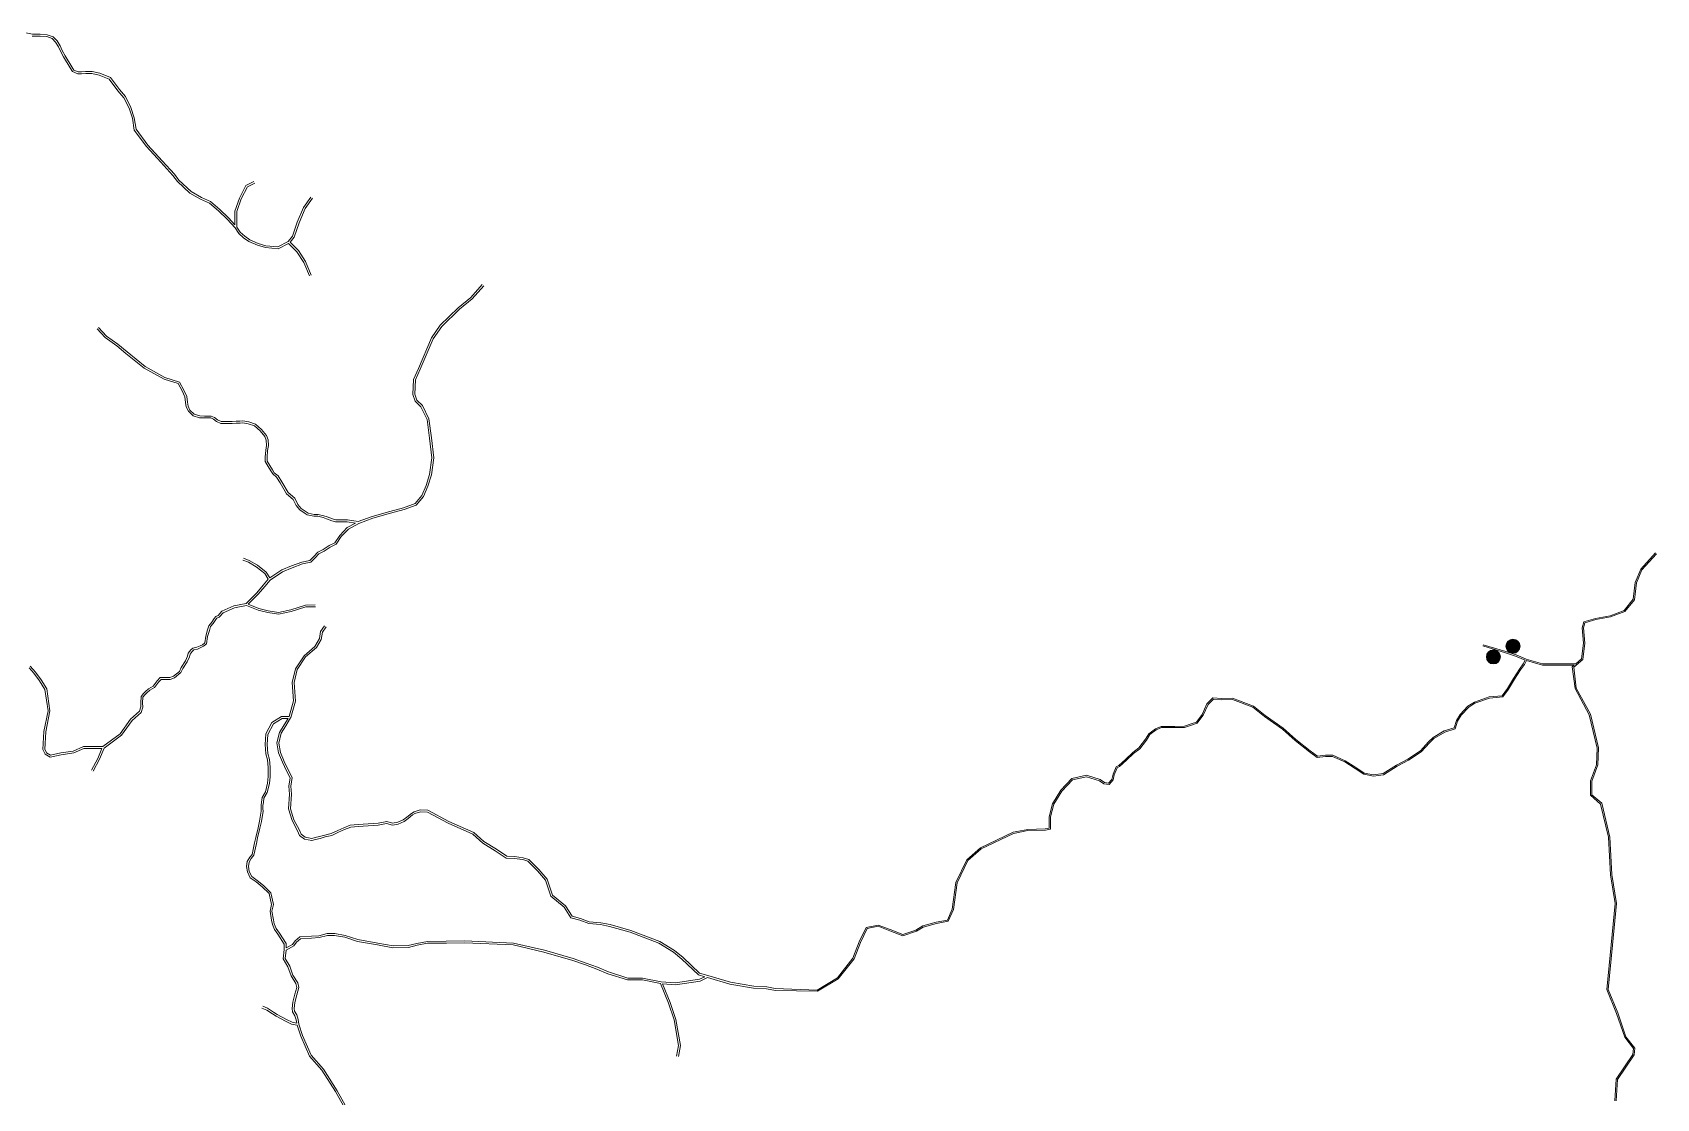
# Model space of a CAD drawing. Header units: millimetres. Extents: x 617885 to 663705, y 7172943 to 7234736.
# Drawn here: x 636424 to 641497, y 7231370 to 7234699 of the extents above; entities that cross this region are included whole.
import ezdxf
from ezdxf.enums import TextEntityAlignment as Align

# ---------------------------------------------------------------- set-up
doc = ezdxf.new("R2010")
doc.units = ezdxf.units.MM
doc.layers.add('Equipamentos Públicos', color=171, linetype='Continuous')
doc.layers.add('Escolas Municipais', color=21, linetype='Continuous')
doc.layers.add('VIAS', color=7, linetype='Continuous', lineweight=5)
doc.styles.get("Standard").update_dxf_attribs({"font": 'arial.ttf'})

msp = doc.modelspace()

# ---------------------------------------------------------------- hatches: boundary and pattern name
at = {"layer": 'Equipamentos Públicos'}
h = msp.add_hatch(color=240, dxfattribs=at)
edge = h.paths.add_edge_path()
edge.add_arc((640987.3, 7232749.6), 22, 0, 360)
h = msp.add_hatch(color=240, dxfattribs=at)
edge = h.paths.add_edge_path()
edge.add_arc((640987.3, 7232749.6), 22, 0, 360)
h = msp.add_hatch(color=21, dxfattribs=at)
edge = h.paths.add_edge_path()
edge.add_arc((641048.4, 7232782.8), 22, 0, 360)
at = {"layer": 'Escolas Municipais'}
h = msp.add_hatch(color=21, dxfattribs=at)
edge = h.paths.add_edge_path()
edge.add_arc((641048.4, 7232782.8), 22, 0, 360)

# ---------------------------------------------------------------- linework, layer by layer
at = {"layer": 'Equipamentos Públicos', "color": 7, "lineweight": 5, "true_color": 0xffffff}
for centre in [(640987.3, 7232749.6), (640987.3, 7232749.6), (641048.4, 7232782.8)]:
    msp.add_circle(centre, 22, dxfattribs=at)
at = {"layer": 'Escolas Municipais', "color": 7, "lineweight": 5, "true_color": 0xffffff}
msp.add_circle((641048.4, 7232782.8), 22, dxfattribs=at)
at = {"layer": 'VIAS', "color": 253}
for points in [[(636398, 7234699.4), (636424.4, 7234694.3), (636448.5, 7234694.3), (636470.1, 7234692.3), (636489.4, 7234685.9), (636501.2, 7234673), (636510.5, 7234657.5), (636517.5, 7234643.4), (636526.6, 7234626.3), (636547.7, 7234592.1), (636553.3, 7234581.9), (636566.9, 7234576.5), (636577.3, 7234576.5), (636590.4, 7234577.5), (636611, 7234577.5), (636634.7, 7234572.3), (636668, 7234558.8), (636695.7, 7234521), (636714.5, 7234499.1), (636731.9, 7234465.5), (636742.4, 7234433.1), (636748, 7234397.1), (636785.1, 7234347.6), (636829.6, 7234298.6), (636867.8, 7234256.5), (636881.4, 7234237.9), (636919.9, 7234203), (636951.9, 7234183.8), (636980.3, 7234171.4), (637009.5, 7234146.6), (637037, 7234120.5), (637056.4, 7234098.9), (637056.4, 7234141.3), (637071.1, 7234182.3), (637091.1, 7234221.5), (637115.7, 7234234.2)], [(636423.9, 7234688.3), (636448.2, 7234688.3), (636468.9, 7234686.4), (636486, 7234680.7), (636496.3, 7234669.4), (636505.2, 7234654.6), (636512.2, 7234640.6), (636521.4, 7234623.4), (636542.5, 7234589.1), (636549.1, 7234577.1), (636565.7, 7234570.5), (636577.5, 7234570.5), (636590.6, 7234571.5), (636610.3, 7234571.5), (636632.9, 7234566.6), (636664.2, 7234553.9), (636691, 7234517.2), (636709.5, 7234495.7), (636726.4, 7234463.2), (636736.5, 7234431.7), (636742.3, 7234394.7), (636780.5, 7234343.7), (636825.1, 7234294.6), (636863.1, 7234252.7), (636876.9, 7234233.8), (636916.3, 7234198.1), (636949.1, 7234178.4), (636977, 7234166.3), (637005.5, 7234142.1), (637032.7, 7234116.3), (637057, 7234089.2), (637068.7, 7234071.8), (637083.5, 7234058.4), (637100.5, 7234046.6), (637126.9, 7234034.9), (637151.9, 7234027.5), (637191.8, 7234023.6), (637224.3, 7234040.5), (637250.4, 7234014.5), (637272.1, 7233981.3), (637289.6, 7233939.1)], [(637294.3, 7234185.1), (637270.6, 7234152.6), (637251.4, 7234106.8), (637236.9, 7234063.3), (637223, 7234046.6), (637190.6, 7234029.7), (637153, 7234033.5), (637129, 7234040.5), (637103.4, 7234051.9), (637087.2, 7234063.1), (637073.2, 7234075.7), (637062.4, 7234091.9), (637062.4, 7234140.2), (637076.6, 7234179.9), (637095.5, 7234217), (637118.5, 7234228.9)], [(637299.1, 7234181.5), (637275.9, 7234149.6), (637257, 7234104.6), (637242.2, 7234060.3), (637229, 7234044.4), (637255.1, 7234018.3), (637277.4, 7233984.1), (637295.1, 7233941.4)], [(636630.6, 7233777.8), (636655.5, 7233751.4), (636691.1, 7233725.7), (636720.1, 7233702.1), (636776.7, 7233656.1), (636838.2, 7233621.9), (636883.9, 7233607.9), (636897.5, 7233582.6), (636906.3, 7233563.1), (636908.1, 7233544.6), (636910.6, 7233532.2), (636916.2, 7233520.1), (636929.1, 7233507.3), (636947, 7233502.4), (636962.1, 7233501.6), (636982.5, 7233501.6), (636992.8, 7233496.9), (637002.4, 7233489.9), (637013.6, 7233484.3), (637048.1, 7233484.3), (637060.2, 7233485.2), (637072.1, 7233485.2), (637081.8, 7233487), (637099.8, 7233483.4), (637121.3, 7233476.2), (637140, 7233459.3), (637155.8, 7233441.1), (637160.5, 7233427.8), (637161.6, 7233409.8), (637158.8, 7233393.9), (637157.2, 7233372.7), (637157.2, 7233361.2), (637166, 7233346.9), (637174, 7233334), (637179.7, 7233324.7), (637191.6, 7233315), (637203.2, 7233295.7), (637222.6, 7233263.1), (637243.4, 7233245.3), (637253.3, 7233225.5), (637263.8, 7233212.7), (637276.3, 7233204.4), (637285, 7233198.6), (637304.2, 7233194.6), (637316.5, 7233194.6), (637334.1, 7233190.2), (637344.6, 7233186.4), (637361, 7233180.4), (637372.1, 7233177.5), (637407.9, 7233177.5), (637441.6, 7233172.1), (637485.5, 7233188.4), (637540.7, 7233203.9), (637583.5, 7233215.2), (637619.6, 7233228.3), (637640.3, 7233253.5), (637653.5, 7233284.6), (637664.6, 7233319.2), (637672.1, 7233371.6), (637664.5, 7233432.7), (637657, 7233491), (637637.5, 7233530.8), (637619.4, 7233548), (637612.3, 7233569.1), (637614.3, 7233615.7), (637629.7, 7233650.3), (637670.2, 7233745.7), (637698, 7233785.6), (637754.4, 7233839.5), (637793.6, 7233871.6), (637829.3, 7233911.9)], [(637833.8, 7233908), (637797.8, 7233867.3), (637758.3, 7233835), (637702.6, 7233781.6), (637675.5, 7233742.8), (637635.2, 7233647.9), (637620.2, 7233614.3), (637618.4, 7233569.9), (637624.6, 7233551.3), (637642.5, 7233534.4), (637662.8, 7233492.7), (637670.5, 7233433.5), (637678.1, 7233371.5), (637670.4, 7233317.8), (637659.1, 7233282.5), (637645.5, 7233250.4), (637623.2, 7233223.3), (637585.3, 7233209.5), (637542.3, 7233198.1), (637487.3, 7233182.7), (637443.2, 7233166.3), (637411.4, 7233148.3), (637388.7, 7233125), (637373.1, 7233101.4), (637353.9, 7233091.7), (637335.4, 7233079.6), (637318.8, 7233071.5), (637307.5, 7233059.3), (637293.7, 7233045), (637267.3, 7233040), (637235.9, 7233028), (637205.5, 7233015.5), (637166.3, 7232989.4), (637149.9, 7232969.5), (637129.5, 7232945), (637098.4, 7232914.6), (637131.5, 7232900.9), (637160.7, 7232893.6), (637192.6, 7232888.6), (637231, 7232896.6), (637277.1, 7232911.4), (637307.8, 7232912.2)], [(637083.7, 7233057.3), (637101.4, 7233050.2), (637126.9, 7233035.4), (637154.7, 7233013.9), (637165.3, 7232995.9), (637202.7, 7233020.9), (637233.7, 7233033.6), (637265.7, 7233045.8), (637290.7, 7233050.5), (637303.2, 7233063.4), (637315.2, 7233076.4), (637332.5, 7233084.8), (637350.9, 7233096.9), (637369, 7233106), (637384, 7233128.8), (637407.7, 7233153.1), (637433, 7233167.4), (637407.5, 7233171.5), (637371.3, 7233171.5), (637359.2, 7233174.7), (637342.6, 7233180.8), (637332.4, 7233184.4), (637315.8, 7233188.6), (637303.6, 7233188.6), (637282.6, 7233193), (637273, 7233199.4), (637259.8, 7233208.2), (637248.3, 7233222.2), (637238.6, 7233241.5), (637218, 7233259.1), (637198, 7233292.6), (637187, 7233311), (637175.1, 7233320.7), (637168.9, 7233330.8), (637160.9, 7233343.7), (637151.2, 7233359.5), (637151.2, 7233372.9), (637152.9, 7233394.7), (637155.5, 7233410.1), (637154.5, 7233426.6), (637150.5, 7233438), (637135.7, 7233455.1), (637118.2, 7233471), (637098.3, 7233477.6), (637081.8, 7233480.9), (637072.6, 7233479.2), (637060.4, 7233479.2), (637048.3, 7233478.3), (637012.2, 7233478.3), (636999.2, 7233484.8), (636989.8, 7233491.7), (636981.2, 7233495.6), (636961.9, 7233495.6), (636946, 7233496.5), (636926, 7233501.9), (636911.3, 7233516.6), (636904.8, 7233530.4), (636902.2, 7233543.8), (636900.5, 7233561.5), (636892.1, 7233579.9), (636879.8, 7233602.8), (636835.9, 7233616.4), (636773.3, 7233651.1), (636716.3, 7233697.4), (636687.4, 7233720.9), (636651.5, 7233746.9), (636626.2, 7233773.7)], [(641493.8, 7233074.4), (641447.5, 7233023.8), (641430.5, 7232981.3), (641424.2, 7232929.3), (641395.6, 7232894.5), (641352.2, 7232878), (641306.2, 7232869.7), (641269.4, 7232858.8), (641264.8, 7232840.6), (641269, 7232792.3), (641262.9, 7232743), (641244.7, 7232727.9), (641141.1, 7232727.9), (641089.8, 7232742.3), (641058, 7232755.6), (641026.1, 7232766.2), (640955.8, 7232787.4)], [(641496.8, 7233071.7), (641450.9, 7233021.6), (641434.4, 7232980.3), (641428, 7232927.6), (641398, 7232891.2), (641353.3, 7232874.1), (641307.1, 7232865.8), (641272.7, 7232855.6), (641268.9, 7232840.3), (641273, 7232792.2), (641266.6, 7232741), (641238, 7232717.1), (641246.2, 7232651.6), (641290.1, 7232570.1), (641315.4, 7232465), (641313.3, 7232412.1), (641294.4, 7232361.9), (641294.4, 7232319.2), (641325.6, 7232292.2), (641350.9, 7232186.8), (641357.2, 7232069.5), (641371.9, 7231979.4), (641359.3, 7231849.5), (641345.9, 7231710.9), (641376, 7231637.5), (641401.2, 7231563.4), (641429.3, 7231527.9), (641426.8, 7231506.5), (641374.7, 7231429.4), (641370.6, 7231363.6)], [(637081.5, 7233051.7), (637098.7, 7233044.8), (637123.5, 7233030.4), (637150.1, 7233009.9), (637160.7, 7232992), (637145.2, 7232973.4), (637125.1, 7232949.1), (637091.6, 7232916.3), (637053, 7232908.7), (637016, 7232892), (637004.2, 7232879), (636996.6, 7232875.8), (636991.6, 7232869.5), (636984.2, 7232857.7), (636975.2, 7232846.8), (636971.3, 7232833.8), (636965.6, 7232814.3), (636962.7, 7232793.4), (636955.7, 7232787.6), (636948.1, 7232784.1), (636937.7, 7232779.8), (636925.5, 7232776.6), (636918.5, 7232771), (636911, 7232760.8), (636909.1, 7232751.8), (636902.4, 7232737.4), (636888.6, 7232716.3), (636883.1, 7232704.1), (636865, 7232689.3), (636853.3, 7232684.8), (636823.7, 7232684.8), (636813.5, 7232674.6), (636801.1, 7232658.1), (636787, 7232650.2), (636777.7, 7232641.9), (636771.3, 7232635.4), (636763.4, 7232625.6), (636762.4, 7232605.6), (636763.3, 7232593.5), (636758.4, 7232579.6), (636731, 7232554.8), (636698.3, 7232509.4), (636644.4, 7232469.8), (636584, 7232469.8), (636551.9, 7232455.2), (636513.2, 7232449.5), (636480.9, 7232442.5), (636468.3, 7232450.1), (636463.2, 7232461.6), (636466, 7232515.6), (636479.1, 7232580.9), (636468.8, 7232650.1), (636451.1, 7232677.6), (636433.7, 7232702.2), (636417.1, 7232720.7)], [(637308, 7232906.2), (637278.1, 7232905.4), (637232.6, 7232890.8), (637192.7, 7232882.5), (637159.5, 7232887.8), (637129.7, 7232895.2), (637092.8, 7232910.4), (637054.9, 7232903), (637019.6, 7232887.1), (637007.7, 7232874), (637000.3, 7232870.9), (636996.6, 7232866), (636989.1, 7232854.2), (636980.6, 7232843.9), (636977.1, 7232832.1), (636971.5, 7232813), (636968.3, 7232790.3), (636959, 7232782.5), (636950.5, 7232778.6), (636939.6, 7232774.1), (636928.2, 7232771.1), (636922.8, 7232766.8), (636916.6, 7232758.3), (636914.8, 7232749.9), (636907.7, 7232734.4), (636893.9, 7232713.5), (636888, 7232700.3), (636868.1, 7232684.1), (636854.4, 7232678.8), (636826.2, 7232678.8), (636818, 7232670.6), (636805.1, 7232653.5), (636790.5, 7232645.3), (636781.8, 7232637.5), (636775.7, 7232631.4), (636769.3, 7232623.3), (636768.4, 7232605.7), (636769.4, 7232592.7), (636763.5, 7232576.2), (636735.5, 7232550.8), (636702.6, 7232505.1), (636647.9, 7232464.9), (636634, 7232429.6), (636613.9, 7232393)], [(637336.5, 7232846.8), (637324.2, 7232828.4), (637320.6, 7232806.4), (637306.3, 7232782.3), (637273.1, 7232753.3), (637245.8, 7232712.1), (637235.5, 7232669.5), (637239.9, 7232612), (637225.7, 7232563.5), (637202.6, 7232563.5), (637172.4, 7232544.5), (637153.6, 7232509.1), (637151.4, 7232476.3), (637153.6, 7232446.4), (637158.8, 7232428.1), (637160.4, 7232404.4), (637160.8, 7232376.4), (637158.8, 7232355), (637151.7, 7232328.5), (637141.7, 7232310.6), (637139.7, 7232295.5), (637138.3, 7232286), (637138.3, 7232274.5), (637139, 7232268.1), (637133.8, 7232236.3), (637129.2, 7232215.9), (637121.6, 7232185.8), (637118.3, 7232168.3), (637110.1, 7232132.5), (637102.9, 7232123.8), (637095, 7232110.6), (637093.2, 7232094.6), (637095.9, 7232078), (637104.7, 7232059.4), (637122.7, 7232046.6), (637141.6, 7232030.9), (637163.6, 7232010.1), (637170.7, 7231975.8), (637166.3, 7231955), (637170.8, 7231927.6), (637173.9, 7231913.9), (637180.1, 7231898.4), (637190.7, 7231883.3), (637211, 7231852.8), (637211, 7231835.9), (637207.9, 7231806.6), (637222.2, 7231781.1), (637232.2, 7231753.1), (637247, 7231729.4), (637250, 7231717.1), (637244.1, 7231695.8), (637237.8, 7231671), (637236, 7231651.1), (637237, 7231641.4), (637244.2, 7231628.8), (637248.4, 7231616.2), (637249.7, 7231605.7), (637235.6, 7231608.3), (637217.6, 7231616.9), (637188.7, 7231632.7), (637177.4, 7231639.6), (637158.7, 7231652), (637143.5, 7231658.3)], [(637341.5, 7232843.5), (637329.9, 7232826.2), (637326.4, 7232804.3), (637311, 7232778.4), (637277.6, 7232749.3), (637251.4, 7232709.7), (637241.5, 7232669.1), (637246, 7232611.4), (637230.9, 7232559.7), (637230.5, 7232559), (637215.4, 7232534), (637201.4, 7232511.1), (637193.9, 7232480.4), (637199.1, 7232451.2), (637210.3, 7232423.1), (637223.3, 7232396.3), (637235.1, 7232372.7), (637231, 7232346), (637233.4, 7232320.9), (637230.1, 7232275.2), (637240.7, 7232240.8), (637257.9, 7232208.6), (637263.3, 7232195.6), (637276.5, 7232186.4), (637296.8, 7232182.3), (637306.9, 7232185), (637321.3, 7232188.6), (637337.1, 7232192.9), (637357.1, 7232197.9), (637377.7, 7232207.1), (637396.4, 7232215.8), (637417.1, 7232223.9), (637441.3, 7232226.1), (637503.7, 7232230.4), (637530.9, 7232235.5), (637548.9, 7232230.5), (637565.1, 7232233.2), (637582.5, 7232240.8), (637593.7, 7232249.2), (637608.1, 7232260.8), (637616.6, 7232266.1), (637635.4, 7232271.4), (637659.6, 7232270.6), (637725.3, 7232235.2), (637802.6, 7232200.7), (637834.4, 7232172.5), (637873.2, 7232149.1), (637906, 7232126.9), (637929.7, 7232126), (637957.3, 7232122.4), (637974.6, 7232116.6), (637990.5, 7232100.7), (638005.9, 7232085.3), (638032, 7232055.5), (638049, 7232005.7), (638089.7, 7231971.8), (638109.8, 7231939.4), (638136.2, 7231932.8), (638163.3, 7231922.6), (638199.5, 7231919.2), (638228.3, 7231913.5), (638293.5, 7231895.2), (638383.9, 7231860.9), (638429.9, 7231832.2), (638456.3, 7231810.3), (638507.2, 7231761.8), (638533.8, 7231754.1), (638533.8, 7231754.1), (638604.3, 7231733.6), (638676.9, 7231721.1), (638717.7, 7231718.9)], [(637341.5, 7232843.5), (637329.9, 7232826.2), (637326.4, 7232804.3), (637311, 7232778.4), (637277.6, 7232749.3), (637251.4, 7232709.7), (637241.5, 7232669.1), (637246, 7232611.4), (637230.9, 7232559.7), (637230.5, 7232559), (637215.4, 7232534), (637201.4, 7232511.1), (637193.9, 7232480.4), (637199.1, 7232451.2), (637210.3, 7232423.1), (637223.3, 7232396.3), (637235.1, 7232372.7), (637231, 7232346), (637233.4, 7232320.9), (637230.1, 7232275.2), (637240.7, 7232240.8), (637257.9, 7232208.6), (637263.3, 7232195.6), (637276.5, 7232186.4), (637296.8, 7232182.3), (637306.9, 7232185), (637321.3, 7232188.6), (637337.1, 7232192.9), (637357.1, 7232197.9), (637377.7, 7232207.1), (637396.4, 7232215.8), (637417.1, 7232223.9), (637441.3, 7232226.1), (637503.7, 7232230.4), (637530.9, 7232235.5), (637548.9, 7232230.5), (637565.1, 7232233.2), (637582.5, 7232240.8), (637593.7, 7232249.2), (637608.1, 7232260.8), (637616.6, 7232266.1), (637635.4, 7232271.4), (637659.6, 7232270.6), (637725.3, 7232235.2), (637802.6, 7232200.7), (637834.4, 7232172.5), (637873.2, 7232149.1), (637906, 7232126.9), (637929.7, 7232126), (637957.3, 7232122.4), (637974.6, 7232116.6), (637990.5, 7232100.7), (638005.9, 7232085.3), (638032, 7232055.5), (638049, 7232005.7), (638089.7, 7231971.8), (638109.8, 7231939.4), (638136.2, 7231932.8), (638163.3, 7231922.6), (638199.5, 7231919.2), (638228.3, 7231913.5), (638293.5, 7231895.2), (638383.9, 7231860.9), (638429.9, 7231832.2), (638456.3, 7231810.3), (638507.2, 7231761.8), (638533.8, 7231754.1), (638533.8, 7231754.1), (638604.3, 7231733.6), (638676.9, 7231721.1), (638717.7, 7231718.9), (638744.2, 7231713.5), (638875.1, 7231709.2), (638938.6, 7231747.3), (638986.9, 7231808.2), (639006.8, 7231859.5), (639028.7, 7231904.8), (639066, 7231912.2), (639103.7, 7231897.7), (639143.1, 7231882.3), (639183.7, 7231896.2), (639205.2, 7231909.1), (639247, 7231920.7), (639281.8, 7231927.6), (639297, 7231962.1), (639308.4, 7232045.1), (639343, 7232115.7), (639385, 7232153.4), (639487, 7232202.2), (639533.2, 7232210.8), (639587.5, 7232212.3), (639600, 7232214.8), (639600, 7232250.5), (639610.2, 7232291.1), (639636.2, 7232333), (639671.1, 7232369.3), (639716.5, 7232379.6), (639758.8, 7232366.5), (639772.3, 7232357.2), (639785.2, 7232355.6), (639795.8, 7232367), (639799.4, 7232382.9), (639809.6, 7232406.1), (639817.2, 7232410.8), (639838.6, 7232429.5), (639861.1, 7232451.1), (639879.8, 7232465.4), (639900.3, 7232492.1), (639911.2, 7232509.4), (639931.5, 7232525), (639950.1, 7232532.5), (639992.7, 7232532.5), (640022, 7232533.4), (640043.3, 7232540.5), (640059.8, 7232545.7), (640077.3, 7232569.2), (640092.6, 7232602.6), (640111.5, 7232621.5), (640139.3, 7232619.6), (640172.8, 7232620.5), (640238.2, 7232596), (640274.4, 7232566.2), (640331, 7232526.7), (640370.6, 7232491.6), (640415.5, 7232455.7), (640438.2, 7232439.1), (640462.7, 7232442.6), (640485.7, 7232442.6), (640524.6, 7232425.2), (640558.1, 7232404.4), (640583.9, 7232386.6), (640613, 7232381.4), (640642.9, 7232384.9), (640684.9, 7232411.7), (640720, 7232430.6), (640759.4, 7232456.5), (640784.5, 7232484.3), (640799.2, 7232498), (640833.9, 7232518.1), (640864.7, 7232527.8), (640871.7, 7232550.5), (640883.7, 7232569.8), (640907.5, 7232595.5), (640927.8, 7232608.4), (640974.3, 7232624.8), (641014.3, 7232628.3), (641030.9, 7232651), (641049.8, 7232681.7), (641068.9, 7232711.5), (641080.5, 7232727.7), (641086.4, 7232739.4), (641056.6, 7232751.8), (641024.9, 7232762.4), (640954.6, 7232783.6)], [(636608.6, 7232395.9), (636628.6, 7232432.1), (636641, 7232463.8), (636585.3, 7232463.8), (636553.6, 7232449.4), (636514.2, 7232443.6), (636479.9, 7232436.1), (636463.6, 7232445.9), (636457.1, 7232460.4), (636460.1, 7232516.3), (636473, 7232581.1), (636463.1, 7232647.9), (636446.2, 7232674.2), (636429, 7232698.5), (636413.6, 7232715.6)], [(641366.6, 7231363.3), (641370.8, 7231430.8), (641422.9, 7231507.9), (641425.1, 7231526.7), (641397.7, 7231561.5), (641372.2, 7231636.1), (641341.8, 7231710.3), (641355.3, 7231849.8), (641367.9, 7231979.3), (641353.2, 7232069.1), (641347, 7232186.2), (641322, 7232290), (641290.4, 7232317.4), (641290.4, 7232362.6), (641309.3, 7232412.9), (641311.4, 7232464.6), (641286.4, 7232568.6), (641242.4, 7232650.3), (641233.8, 7232718.7), (641239.9, 7232723.9), (641140.6, 7232723.9), (641090.2, 7232738.1), (641084, 7232725.6), (641072.2, 7232709.3), (641053.2, 7232679.5), (641034.2, 7232648.8), (641016.5, 7232624.5), (640975.2, 7232620.8), (640929.5, 7232604.8), (640910.1, 7232592.4), (640886.9, 7232567.4), (640875.4, 7232548.8), (640867.9, 7232524.6), (640835.5, 7232514.4), (640801.6, 7232494.8), (640787.4, 7232481.5), (640762, 7232453.5), (640722.1, 7232427.2), (640686.9, 7232408.2), (640644.2, 7232381), (640612.8, 7232377.3), (640582.4, 7232382.9), (640555.9, 7232401.1), (640522.8, 7232421.7), (640484.8, 7232438.6), (640462.9, 7232438.6), (640437.1, 7232435), (640413, 7232452.5), (640368, 7232488.5), (640328.5, 7232523.5), (640271.9, 7232563), (640236.2, 7232592.5), (640172.1, 7232616.5), (640139.2, 7232615.6), (640113, 7232617.4), (640096, 7232600.3), (640080.7, 7232567.2), (640062.3, 7232542.2), (640044.6, 7232536.7), (640022.7, 7232529.4), (639992.8, 7232528.5), (639950.9, 7232528.5), (639933.5, 7232521.5), (639914.2, 7232506.7), (639903.6, 7232489.8), (639882.7, 7232462.6), (639863.7, 7232448.1), (639841.3, 7232426.6), (639819.5, 7232407.6), (639812.7, 7232403.3), (639803.2, 7232381.6), (639799.5, 7232365.1), (639786.8, 7232351.4), (639770.9, 7232353.4), (639757, 7232362.8), (639716.3, 7232375.4), (639673.1, 7232365.7), (639639.4, 7232330.5), (639613.9, 7232289.5), (639604, 7232250), (639604, 7232211.5), (639588, 7232208.3), (639533.6, 7232206.9), (639488.3, 7232198.4), (639387.2, 7232150), (639346.3, 7232113.3), (639312.3, 7232043.9), (639300.8, 7231961), (639284.6, 7231924.1), (639247.9, 7231916.8), (639206.7, 7231905.4), (639185.4, 7231892.6), (639143, 7231878), (639102.3, 7231894), (639065.6, 7231908.1), (639031.4, 7231901.2), (639010.5, 7231857.9), (638990.4, 7231806.2), (638941.3, 7231744.2), (638876.2, 7231705.2), (638744.8, 7231707.2), (638717.4, 7231712.9), (638676.2, 7231715.2), (638602.9, 7231727.8), (638533.2, 7231748), (638509.9, 7231736.9), (638432.8, 7231725.4), (638392.3, 7231728.8), (638416.6, 7231669.9), (638434.1, 7231617.4), (638448.7, 7231536.3), (638442.2, 7231502)], [(638524.6, 7231750.5), (638508.1, 7231742.7), (638432.6, 7231731.4), (638388.1, 7231735.2), (638330.1, 7231746.6), (638283.7, 7231746.6), (638223.1, 7231765.7), (638189.4, 7231780.2), (638153.9, 7231793), (638113.6, 7231807.5), (638023.4, 7231833.3), (637926.5, 7231855.9), (637775, 7231862.3), (637717, 7231861.9), (637658, 7231860.9), (637624.7, 7231854.9), (637598.1, 7231848), (637550.9, 7231847), (637503.4, 7231855.9), (637440.8, 7231866.8), (637401, 7231879.8), (637368.7, 7231885.8), (637345.1, 7231885.8), (637319.1, 7231878.8), (637295.5, 7231876.9), (637259.7, 7231874.8), (637244.6, 7231863), (637236.8, 7231851.3), (637217, 7231840.8), (637217, 7231854.6), (637195.6, 7231886.6), (637185.4, 7231901.3), (637179.6, 7231915.6), (637176.7, 7231928.7), (637172.4, 7231954.9), (637176.8, 7231975.8), (637169.1, 7232013.1), (637145.6, 7232035.4), (637126.4, 7232051.3), (637109.4, 7232063.4), (637101.7, 7232079.8), (637099.3, 7232094.7), (637100.8, 7232108.6), (637107.9, 7232120.3), (637115.7, 7232129.8), (637124.1, 7232167.1), (637127.5, 7232184.5), (637135, 7232214.5), (637139.7, 7232235.1), (637145, 7232267.9), (637144.3, 7232274.8), (637144.3, 7232285.6), (637145.6, 7232294.7), (637147.5, 7232308.6), (637157.3, 7232326.3), (637164.8, 7232353.9), (637166.8, 7232376.1), (637166.4, 7232404.6), (637164.8, 7232429.1), (637159.5, 7232447.5), (637157.4, 7232476.3), (637159.5, 7232507.5), (637176.9, 7232540.3), (637204.3, 7232557.5), (637222.7, 7232557.5), (637210.3, 7232537.1), (637195.8, 7232513.4), (637187.7, 7232480.6), (637193.3, 7232449.5), (637204.8, 7232420.6), (637217.9, 7232393.6), (637228.9, 7232371.7), (637224.9, 7232346.2), (637227.4, 7232320.8), (637224.1, 7232274.5), (637235.1, 7232238.5), (637252.4, 7232206), (637258.5, 7232191.7), (637274.1, 7232180.7), (637297, 7232176.2), (637308.4, 7232179.2), (637322.8, 7232182.8), (637338.7, 7232187.1), (637359, 7232192.2), (637380.2, 7232201.7), (637398.8, 7232210.3), (637418.5, 7232218), (637441.8, 7232220.1), (637504.5, 7232224.4), (637530.6, 7232229.4), (637548.6, 7232224.3), (637566.9, 7232227.4), (637585.5, 7232235.6), (637597.3, 7232244.4), (637611.6, 7232255.9), (637619, 7232260.6), (637636.2, 7232265.4), (637658, 7232264.7), (637722.6, 7232229.8), (637799.3, 7232195.6), (637830.8, 7232167.7), (637869.9, 7232144), (637904.1, 7232121), (637929.2, 7232120), (637956, 7232116.5), (637971.3, 7232111.4), (637986.2, 7232096.5), (638001.6, 7232081.2), (638026.7, 7232052.5), (638043.8, 7232002.2), (638085.1, 7231967.8), (638106, 7231934.1), (638134.4, 7231927.1), (638162, 7231916.7), (638198.7, 7231913.3), (638226.9, 7231907.6), (638291.6, 7231889.5), (638381.2, 7231855.5), (638426.4, 7231827.3), (638452.3, 7231805.9), (638504.1, 7231756.5), (638524.6, 7231750.5)], [(638436.3, 7231503.1), (638442.6, 7231536.3), (638428.3, 7231615.9), (638411, 7231667.9), (638385.5, 7231729.6), (638329.6, 7231740.6), (638282.7, 7231740.6), (638221, 7231760.1), (638187.2, 7231774.6), (638151.9, 7231787.4), (638111.8, 7231801.8), (638021.9, 7231827.5), (637925.7, 7231849.9), (637774.9, 7231856.3), (637717.1, 7231855.9), (637658.5, 7231855), (637626, 7231849), (637598.9, 7231842), (637550.4, 7231841), (637502.3, 7231850), (637439.4, 7231861), (637399.5, 7231873.9), (637368.1, 7231879.8), (637345.9, 7231879.8), (637320.1, 7231872.9), (637295.9, 7231870.9), (637261.9, 7231868.9), (637249.1, 7231858.9), (637241, 7231846.7), (637216.9, 7231833.9), (637214.1, 7231807.8), (637227.7, 7231783.6), (637237.6, 7231755.8), (637252.7, 7231731.7), (637256.2, 7231717), (637249.9, 7231694.3), (637243.8, 7231670), (637242.1, 7231651.2), (637242.9, 7231643.3), (637249.7, 7231631.3), (637254.3, 7231617.5), (637256.1, 7231602.6), (637268.2, 7231567), (637294.4, 7231506.1), (637333.2, 7231462.5), (637375.9, 7231394.8), (637410.3, 7231333.3)], [(638717.4, 7231712.9), (638676.2, 7231715.2), (638602.9, 7231727.8), (638533.2, 7231748), (638509.9, 7231736.9), (638432.8, 7231725.4), (638392.3, 7231728.8), (638416.6, 7231669.9), (638434.1, 7231617.4), (638448.7, 7231536.3), (638442.2, 7231502)], [(637406.2, 7231328.5), (637370.7, 7231391.8), (637328.4, 7231458.9), (637289.3, 7231502.8), (637262.6, 7231564.8), (637250.9, 7231599.3), (637233.7, 7231602.6), (637214.8, 7231611.6), (637185.7, 7231627.5), (637174.1, 7231634.6), (637155.9, 7231646.7), (637141.2, 7231652.8)]]:
    msp.add_lwpolyline(points, dxfattribs=at)

# ---------------------------------------------------------------- texts
at = {"layer": 'Equipamentos Públicos', "color": 7}
for s, p in [('32', (641048.4, 7232782.8)), ('21', (640987.3, 7232749.6)), ('21', (640987.3, 7232749.6))]:
    msp.add_text(s, height=25, dxfattribs=at).set_placement(p, align=Align.MIDDLE_CENTER)
at = {"layer": 'Escolas Municipais', "color": 7}
msp.add_text('32', height=25, dxfattribs=at).set_placement((641048.4, 7232782.8), align=Align.MIDDLE_CENTER)

doc.saveas('drawing.dxf')
